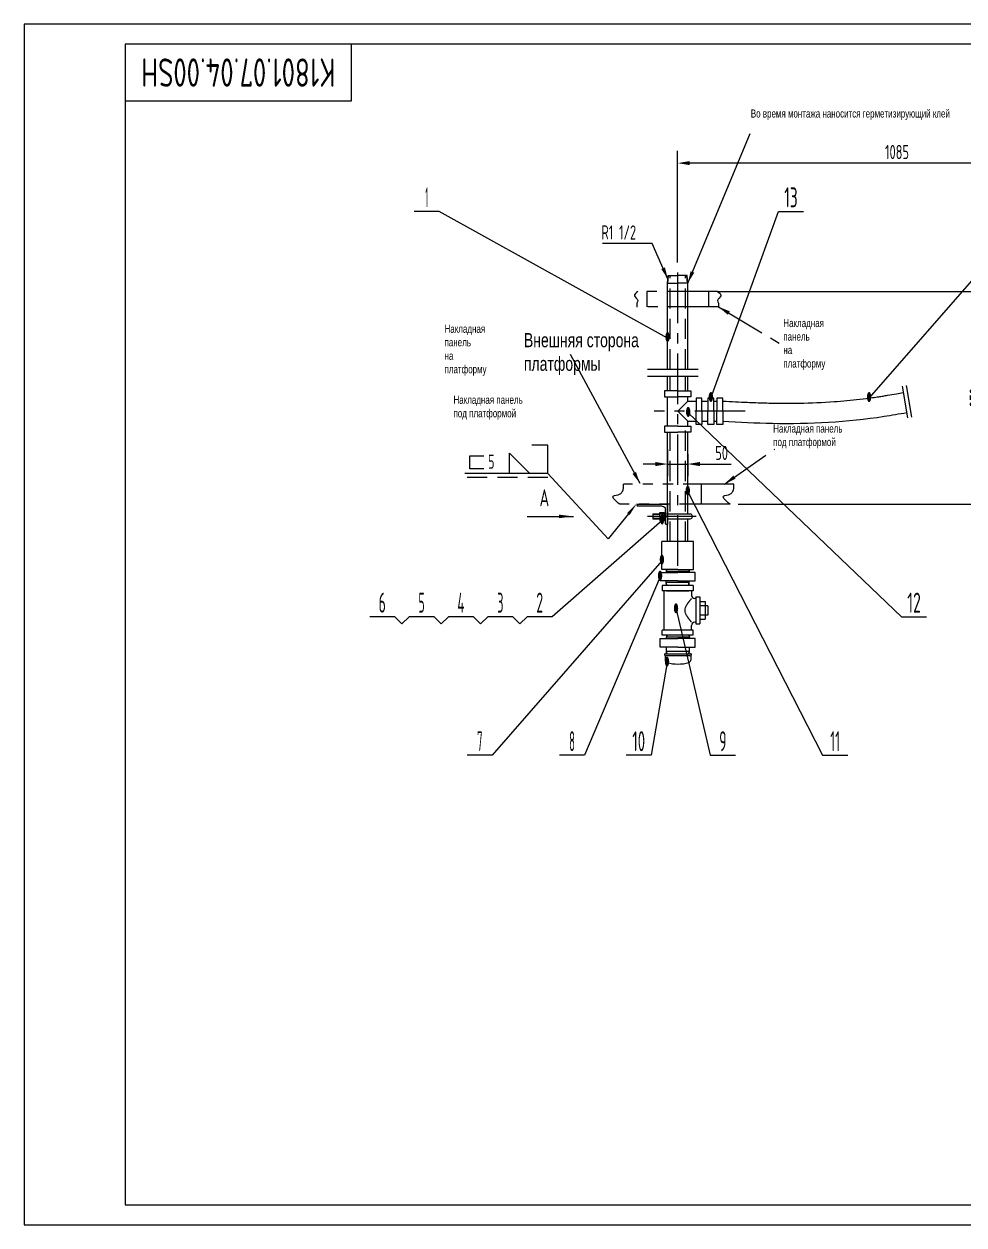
# Model space of a CAD drawing. Header units: millimetres. Extents: x 0 to 4200, y -114 to 2970.
# Drawn here: x 0 to 2325, y 0 to 2970 of the extents above; entities that cross this region are included whole.
import ezdxf
from ezdxf.enums import TextEntityAlignment as Align

# ---------------------------------------------------------------- set-up
doc = ezdxf.new("R2010")
doc.units = ezdxf.units.MM
doc.header["$LTSCALE"] = 100
for name, pattern in [('F', [0.75, 0.5, -0.25]), ('G', [2, 1.25, -0.25, 0.25, -0.25]), ('K', [2.5, 1.25, -0.25, 0.25, -0.25, 0.25, -0.25])]:
    doc.linetypes.add(name, pattern=pattern)
for name, color, linetype in [('01', 7, 'Continuous'), ('02', 1, 'Continuous'), ('04', 2, 'F'), ('05', 142, 'G'), ('07', 6, 'K'), ('08', 1, 'Continuous'), ('11', 3, 'Continuous'), ('13', 3, 'Continuous')]:
    doc.layers.add(name, color=color, linetype=linetype)
doc.styles.get("Standard").update_dxf_attribs({"font": 'isocp', "width": 0.707, "bigfont": 'intecad.shx'})
doc.dimstyles.new('INTE', dxfattribs={"dimscale": 10, "dimtxt": 3.5, "dimasz": 3, "dimexe": 3, "dimexo": 0, "dimgap": 1, "dimtad": 1, "dimdsep": 46, "dimtxsty": 'Standard', "dimcen": 0, "dimclrd": 1, "dimclre": 1, "dimclrt": 3, "dimaunit": 1, "dimadec": 0, "dimazin": 0, "dimtfac": 1, "dimtmove": 0, "dimatfit": 0, "dimfxl": 1, "dimarcsym": 0})

# ---------------------------------------------------------------- blocks, each defined once
blk = doc.blocks.new('*U41', base_point=(1052.3, 1782.3))
at = {"layer": '01'}
blk.add_lwpolyline([(736.3, 1905.4), (786.3, 1855.4), (736.3, 1855.4)], close=True, dxfattribs=at)
blk.add_lwpolyline([(673.3, 1866.9), (638.3, 1866.9), (638.3, 1898.9), (673.3, 1898.9)], dxfattribs=at)
at = {"layer": '02'}
blk.add_lwpolyline([(1030.3, 1755.1), (980.6, 1693.9), (831.3, 1855.4), (626.3, 1855.4)], dxfattribs=at)
blk.add_lwpolyline([(1052.3, 1782.3, 0, 8, 0), (1030.3, 1755.1, 8, 8, 0)], format="xyseb", dxfattribs=at)
at = {"layer": '04'}
blk.add_line((831.3, 1844.9), (626.3, 1844.9), dxfattribs=at)
at = {"layer": '13', "width": 0.707}
blk.add_text('5', height=35, dxfattribs=at).set_placement((683.3, 1866.9))
blk = doc.blocks.new('*D43')
at = {"layer": '08', "color": 1, "lineweight": -2}
for p, q in [((1591.5, 1917.4), (1591.5, 1851.8)), ((1641.5, 1906.2), (1641.5, 1851.8)), ((1561.5, 1881.8), (1531.5, 1881.8)), ((1591.5, 1881.8), (1641.5, 1881.8)), ((1671.5, 1881.8), (1748.8, 1881.8))]:
    blk.add_line(p, q, dxfattribs=at)
at = {"layer": '08', "color": 1}
for points in [[(1561.5, 1886.8), (1561.5, 1876.8), (1591.5, 1881.8)], [(1671.5, 1886.8), (1671.5, 1876.8), (1641.5, 1881.8)]]:
    blk.add_solid(points, dxfattribs=at)
at = {"layer": 'Defpoints', "color": 0}
for p in [(1591.5, 1917.4), (1641.5, 1906.2), (1641.5, 1881.8)]:
    blk.add_point(p, dxfattribs=at)
at = {"layer": '08', "color": 3, "insert": (1725.2, 1909.3), "char_height": 35, "attachment_point": 5}
blk.add_mtext('50', dxfattribs=at)
blk = doc.blocks.new('*D44')
at = {"layer": '08', "color": 1, "lineweight": -2}
for p, q in [((1715.3, 2308.6), (2413.4, 2308.6)), ((2383.4, 2278.6), (2383.4, 1812.3)), ((1765.9, 1782.3), (2413.4, 1782.3))]:
    blk.add_line(p, q, dxfattribs=at)
at = {"layer": '08', "color": 1}
for points in [[(2378.4, 2278.6), (2388.4, 2278.6), (2383.4, 2308.6)], [(2378.4, 1812.3), (2388.4, 1812.3), (2383.4, 1782.3)]]:
    blk.add_solid(points, dxfattribs=at)
at = {"layer": 'Defpoints', "color": 0}
for p in [(1715.3, 2308.6), (1765.9, 1782.3), (2383.4, 1782.3)]:
    blk.add_point(p, dxfattribs=at)
at = {"layer": '08', "color": 3, "insert": (2355.9, 2045.5), "char_height": 35, "attachment_point": 5, "rotation": 90}
blk.add_mtext('952', dxfattribs=at)
blk = doc.blocks.new('*U1')
at = {"layer": '01'}
for p, q in [((0, 75), (3.3, 75)), ((0, 75), (0, 0)), ((5, 13), (5, 73.3)), ((0, 0), (50, 0)), ((48.4, 5), (13, 5)), ((50, 0), (50, 3.3))]:
    blk.add_line(p, q, dxfattribs=at)
for centre, radius, start, end in [((3.3, 73.3), 1.65, 359.954, 90), ((13, 13), 8, 180, 270), ((48.4, 3.3), 1.65, 0, 89.9885)]:
    blk.add_arc(centre, radius, start, end, dxfattribs=at)
blk = doc.blocks.new('*U3')
at = {"layer": '01'}
for p, q in [((-10.8, 0), (-10.8, 10)), ((-10.8, 10), (0, 10)), ((-10.8, 6), (0, 6)), ((0, 10), (0, 0)), ((0, -10), (0, 0)), ((-10.8, 0), (-10.8, -10)), ((-10.8, -6), (0, -6)), ((-10.8, -10), (0, -10))]:
    blk.add_line(p, q, dxfattribs=at)
at = {"layer": '05'}
blk.add_line((-11.9, 0), (1.1, 0), dxfattribs=at)
blk = doc.blocks.new('*U2')
at = {"layer": '01'}
for p, q in [((-9.2, 3.1), (-9.2, 0)), ((0, 3.1), (-9.2, 3.1)), ((-9.2, 0), (0, 0)), ((0, 0), (-1.8, 3.1)), ((0, 3.1), (1.8, 0)), ((0, 3.1), (9.2, 3.1)), ((9.2, 0), (0, 0)), ((9.2, 3.1), (9.2, 0))]:
    blk.add_line(p, q, dxfattribs=at)
at = {"layer": '05'}
blk.add_line((0, 5.2), (0, -2.1), dxfattribs=at)
blk = doc.blocks.new('*D45')
at = {"layer": '08', "color": 1, "lineweight": -2}
for p, q in [((1616.5, 2380.5), (1616.5, 2656)), ((2701.5, 2380.5), (2701.5, 2656)), ((2671.5, 2626), (1646.5, 2626))]:
    blk.add_line(p, q, dxfattribs=at)
at = {"layer": '08', "color": 1}
for points in [[(1646.5, 2631), (1646.5, 2621), (1616.5, 2626)], [(2671.5, 2631), (2671.5, 2621), (2701.5, 2626)]]:
    blk.add_solid(points, dxfattribs=at)
at = {"layer": 'Defpoints', "color": 0}
for p in [(1616.5, 2626), (1616.5, 2380.5), (2701.5, 2380.5)]:
    blk.add_point(p, dxfattribs=at)
at = {"layer": '08', "color": 3, "insert": (2159, 2653.5), "char_height": 35, "attachment_point": 5}
blk.add_mtext('1085', dxfattribs=at)
blk = doc.blocks.new('*U58', base_point=(251.96, 168.31))
at = {"layer": '01'}
for p, q in [((251.96, 168.31), (251.96, 182.31)), ((195.96, 168.31), (251.96, 168.31))]:
    blk.add_line(p, q, dxfattribs=at)
blk = doc.blocks.new('*U59')
at = {"layer": '04'}
blk.add_blockref('*U58', (0, 0), dxfattribs=at)
blk = doc.blocks.new('*U60')
at = {"layer": '01'}
for points in [[(415, 292), (25, 292)], [(25, 292), (25, 5)], [(415, 5), (415, 292)], [(25, 5), (415, 5)]]:
    blk.add_lwpolyline(points, dxfattribs=at)
at = {"layer": '02'}
for points in [[(420, 297), (0, 297)], [(0, 297), (0, 0)], [(420, 0), (420, 297)], [(0, 0), (420, 0)]]:
    blk.add_lwpolyline(points, dxfattribs=at)

msp = doc.modelspace()

# ---------------------------------------------------------------- linework, layer by layer
for p, q in [((1588.357, 1620.899), (1588.227, 1616.739)), ((1588.227, 1616.739), (1644.867, 1616.739)), ((1644.737, 1620.899), (1644.867, 1616.739)), ((1654.947, 1581.352), (1578.147, 1581.352)), ((1578.147, 1581.352), (1578.147, 1568.552)), ((1588.227, 1589.672), (1644.867, 1589.672)), ((1588.487, 1581.352), (1588.227, 1589.672)), ((1644.607, 1581.352), (1644.867, 1589.672)), ((1654.947, 1581.352), (1654.947, 1568.552)), ((1654.947, 1568.552), (1578.147, 1568.552)), ((1581.987, 1568.552), (1581.987, 1471.272)), ((1588.887, 1568.552), (1644.207, 1568.552)), ((1651.107, 1568.552), (1651.107, 1557.032)), ((1661.347, 1549.352), (1658.787, 1549.352)), ((1661.347, 1553.192), (1661.347, 1486.632)), ((1661.347, 1553.192), (1671.587, 1553.192)), ((1671.587, 1553.192), (1671.587, 1486.632)), ((1671.587, 1541.672), (1684.387, 1541.672)), ((1684.387, 1531.432), (1671.587, 1531.432)), ((1684.387, 1541.672), (1684.387, 1498.152)), ((1690.787, 1531.432), (1684.387, 1531.432)), ((1690.787, 1531.432), (1690.787, 1508.392)), ((1661.347, 1490.472), (1658.787, 1490.472)), ((1661.347, 1486.632), (1671.587, 1486.632)), ((1684.387, 1508.392), (1671.587, 1508.392)), ((1671.587, 1498.152), (1684.387, 1498.152)), ((1690.787, 1508.392), (1684.387, 1508.392)), ((1654.947, 1471.272), (1578.147, 1471.272)), ((1578.147, 1458.472), (1578.147, 1471.272)), ((1654.947, 1458.472), (1578.147, 1458.472)), ((1588.965, 1458.472), (1588.805, 1453.352)), ((1645.285, 1458.472), (1645.445, 1453.352)), ((1651.107, 1471.272), (1651.107, 1482.792)), ((1654.947, 1458.472), (1654.947, 1471.272)), ((1645.445, 1453.352), (1588.805, 1453.352)), ((1588.805, 1450.217), (1588.805, 1453.352)), ((1588.805, 1417.969), (1588.805, 1429.27)), ((1645.445, 1450.217), (1645.445, 1453.352)), ((1645.445, 1417.969), (1645.445, 1429.27)), ((1585.445, 1407.474), (1585.445, 1396.992)), ((1585.765, 1412.849), (1648.485, 1412.849)), ((1587.424, 1407.937), (1647.004, 1407.937)), ((1645.445, 1417.969), (1588.805, 1417.969)), ((1588.965, 1412.849), (1588.805, 1417.969)), ((1645.285, 1412.849), (1645.445, 1417.969)), ((1648.805, 1407.474), (1648.805, 1396.992))]:
    msp.add_line(p, q)
for centre, radius, start, end in [((1658.787, 1557.032), 7.68, 180, 270), ((1658.787, 1482.792), 7.68, 90, 180), ((1585.765, 1410.609), 2.24, 90, 242.964308), ((1584.165, 1407.474), 1.28, 0, 62.964308), ((1591.845, 1396.992), 6.4, 180, 254.937745), ((1642.405, 1396.992), 6.4, 285.062255, 0), ((1648.485, 1410.609), 2.24, 297.035692, 90), ((1650.085, 1407.474), 1.28, 117.035692, 180), ((1617.125, 1490.929), 103.68, 254.937745, 285.062255)]:
    msp.add_arc(centre, radius, start, end)
at = {"layer": '01'}
for p, q in [((1591.724, 2329.252), (1593.235, 2348.252)), ((1593.235, 2348.252), (1616.547, 2348.252)), ((1639.86, 2348.252), (1616.547, 2348.252)), ((1641.37, 2329.252), (1639.86, 2348.252)), ((1591.547, 2329.252), (1616.547, 2329.252)), ((1591.547, 2116.085), (1591.547, 2329.252)), ((1641.547, 2329.252), (1616.547, 2329.252)), ((1641.547, 2116.085), (1641.547, 2329.252)), ((1591.547, 2062.566), (1591.547, 2099.348)), ((1641.547, 2062.566), (1641.547, 2099.348)), ((1616.547, 2062.566), (1583.956, 2062.566)), ((1583.956, 2062.566), (1583.956, 2048.136)), ((1616.547, 2062.566), (1649.138, 2062.566)), ((1649.138, 2062.566), (1649.138, 2048.136)), ((1583.956, 2048.136), (1616.547, 2048.136)), ((1591.547, 1975.272), (1591.547, 2048.136)), ((1649.138, 2048.136), (1616.547, 2048.136)), ((1641.547, 2037.499), (1616.547, 2012.499)), ((1641.547, 2037.499), (1641.547, 2048.136)), ((1641.547, 2037.499), (1641.547, 2048.136)), ((1641.547, 2037.499), (1662.031, 2037.499)), ((1662.031, 2045.09), (1662.031, 2012.499)), ((1676.462, 2045.09), (1662.031, 2045.09)), ((1676.462, 2012.499), (1676.462, 2045.09)), ((1676.462, 2037.499), (1691.363, 2037.499)), ((1691.363, 2045.09), (1691.363, 2012.499)), ((1705.794, 2045.09), (1691.363, 2045.09)), ((1705.794, 2012.499), (1705.794, 2045.09)), ((1705.794, 2037.499), (1713.538, 2037.499)), ((1727.969, 2045.09), (1713.538, 2045.09)), ((1713.538, 2045.09), (1713.538, 2012.499)), ((1727.969, 2012.499), (1727.969, 2045.09)), ((1616.547, 2012.499), (1641.547, 1987.499)), ((1662.031, 1979.908), (1662.031, 2012.499)), ((1676.462, 2012.499), (1676.462, 1979.908)), ((1691.363, 1979.908), (1691.363, 2012.499)), ((1705.794, 2012.499), (1705.794, 1979.908)), ((1713.538, 1979.908), (1713.538, 2012.499)), ((1727.969, 2012.499), (1727.969, 1979.908)), ((1616.547, 1975.272), (1583.956, 1975.272)), ((1583.956, 1975.272), (1583.956, 1960.842)), ((1583.956, 1960.842), (1616.547, 1960.842)), ((1591.547, 1689.861), (1591.547, 1960.842)), ((1616.547, 1975.272), (1649.138, 1975.272)), ((1649.138, 1960.842), (1616.547, 1960.842)), ((1641.547, 1975.272), (1641.547, 1987.499)), ((1641.547, 1975.272), (1641.547, 1987.499)), ((1641.547, 1987.499), (1662.031, 1987.499)), ((1641.547, 1758.29), (1641.547, 1960.842)), ((1649.138, 1975.272), (1649.138, 1960.842)), ((1676.462, 1979.908), (1662.031, 1979.908)), ((1676.462, 1987.499), (1691.363, 1987.499)), ((1705.794, 1979.908), (1691.363, 1979.908)), ((1705.794, 1987.499), (1713.538, 1987.499)), ((1727.969, 1979.908), (1713.538, 1979.908)), ((1295.544, 1928.547), (1255.495, 1928.547)), ((1295.544, 1858.741), (1295.544, 1928.547)), ((1641.547, 1689.861), (1641.547, 1746.29)), ((1655.541, 1689.861), (1577.554, 1689.861)), ((1577.554, 1620.899), (1577.554, 1689.861)), ((1655.541, 1620.899), (1655.541, 1689.861)), ((1573.068, 1613.679), (1616.547, 1613.679)), ((1573.068, 1592.732), (1573.068, 1613.679)), ((1616.547, 1620.899), (1577.554, 1620.899)), ((1588.227, 1616.739), (1588.227, 1613.679)), ((1616.547, 1620.899), (1655.541, 1620.899)), ((1660.026, 1613.679), (1616.547, 1613.679)), ((1644.867, 1616.739), (1644.867, 1613.679)), ((1660.026, 1592.732), (1660.026, 1613.679)), ((1616.547, 1592.732), (1573.068, 1592.732)), ((1588.227, 1589.672), (1588.227, 1592.732)), ((1616.547, 1592.732), (1660.026, 1592.732)), ((1644.867, 1589.672), (1644.867, 1592.732)), ((1573.068, 1429.27), (1573.068, 1450.217)), ((1573.068, 1450.217), (1616.547, 1450.217)), ((1616.547, 1429.27), (1573.068, 1429.27)), ((1660.026, 1450.217), (1616.547, 1450.217)), ((1616.547, 1429.27), (1660.026, 1429.27)), ((1660.026, 1429.27), (1660.026, 1450.217))]:
    msp.add_line(p, q, dxfattribs=at)
at = {"layer": '01', "color": 7, "linetype": 'Continuous'}
for p, q in [((1554.797, 1758.29), (1572.647, 1758.29)), ((1554.797, 1758.29), (1554.797, 1746.29)), ((1591.547, 1758.29), (1647.182, 1758.29)), ((1554.797, 1746.29), (1572.647, 1746.29)), ((1591.547, 1746.29), (1647.182, 1746.29))]:
    msp.add_line(p, q, dxfattribs=at)
msp.add_arc((1647.182, 1752.29), 6, 270, 90, dxfattribs=at)
at = {"layer": '01'}
msp.add_open_spline([(1727.969, 2037.433), (1750.104, 2036.428), (1769.551, 2035.429), (1803.124, 2033.953), (1817.301, 2033.408), (1838.62, 2032.789), (1845.802, 2032.615), (1860.144, 2032.352), (1867.315, 2032.262), (1888.825, 2032.121), (1903.161, 2032.198), (1946.131, 2032.97), (1974.726, 2034.207), (2013.875, 2036.998), (2024.529, 2037.871), (2056.43, 2040.833), (2077.618, 2043.269), (2103.702, 2046.89), (2108.698, 2047.612), (2117.308, 2048.907), (2120.92, 2049.465), (2128.173, 2050.616), (2131.811, 2051.207), (2142.761, 2053.018), (2150.109, 2054.278), (2163.077, 2056.535), (2168.675, 2057.52), (2174.305, 2058.511)], degree=3, knots=[0, 0, 0, 0, 58.79969366, 58.79969366, 102.10662522, 102.10662522, 124.1872565, 124.1872565, 146.26788778, 146.26788778, 190.42915034, 190.42915034, 278.75167546, 278.75167546, 311.84219955, 311.84219955, 378.02324771, 378.02324771, 393.72616225, 393.72616225, 405.11688947, 405.11688947, 416.50761669, 416.50761669, 439.28907113, 439.28907113, 456.43634455, 456.43634455, 456.43634455, 456.43634455], dxfattribs=at)
for points in [[(1727.969, 1987.499), (1850.734, 1982.517), (2127.073, 1999.826), (2182.971, 2009.267)], [(1651.107, 1490.472), (1650.152, 1491.599), (1649.186, 1492.753), (1648.206, 1493.939), (1647.211, 1495.161), (1646.202, 1496.423), (1645.174, 1497.734), (1644.128, 1499.103), (1643.06, 1500.541), (1641.967, 1502.066), (1640.847, 1503.701), (1639.695, 1505.484), (1638.507, 1507.48), (1637.276, 1509.813), (1635.993, 1512.807), (1634.649, 1519.912), (1635.993, 1527.016), (1637.276, 1530.01), (1638.507, 1532.343), (1639.695, 1534.339), (1640.847, 1536.123), (1641.967, 1537.758), (1643.06, 1539.282), (1644.128, 1540.72), (1645.174, 1542.089), (1646.202, 1543.4), (1647.211, 1544.663), (1648.206, 1545.884), (1649.186, 1547.07), (1650.152, 1548.225), (1651.107, 1549.352)]]:
    msp.add_spline(points, degree=3, dxfattribs=at)
at = {"layer": '02'}
for p, q in [((1026.97, 2506.681), (964.97, 2506.681)), ((1591.547, 2193.476), (1026.97, 2506.681)), ((1698.579, 2045.09), (1865.749, 2506.681)), ((1865.749, 2506.681), (1927.749, 2506.681)), ((2089.911, 2045.005), (2493.68, 2506.681)), ((1592.331, 2329.252), (1593.913, 2348.252)), ((1640.764, 2329.252), (1639.182, 2348.252)), ((1642.513, 2008.146), (2170.153, 1504.252)), ((1641.547, 1813.466), (1975.04, 1161.633)), ((1572.647, 1757.298), (1554.797, 1757.298)), ((1244.676, 1752.29), (1358.676, 1752.29)), ((1578.047, 1742.275), (1306.237, 1504.252)), ((1572.647, 1747.283), (1554.797, 1747.283)), ((1577.554, 1642.853), (1158.063, 1161.633)), ((1573.068, 1603.205), (1386.299, 1161.633)), ((1612.424, 1522.602), (1697.257, 1161.633)), ((916.816, 1504.252), (854.816, 1504.252)), ((934.494, 1486.574), (916.816, 1504.252)), ((952.171, 1504.252), (934.494, 1486.574)), ((1014.171, 1504.252), (952.171, 1504.252)), ((1031.849, 1486.574), (1014.171, 1504.252)), ((1049.527, 1504.252), (1031.849, 1486.574)), ((1111.527, 1504.252), (1049.527, 1504.252)), ((1129.204, 1486.574), (1111.527, 1504.252)), ((1146.882, 1504.252), (1129.204, 1486.574)), ((1208.882, 1504.252), (1146.882, 1504.252)), ((1226.56, 1486.574), (1208.882, 1504.252)), ((1244.237, 1504.252), (1226.56, 1486.574)), ((1306.237, 1504.252), (1244.237, 1504.252)), ((2170.153, 1504.252), (2232.153, 1504.252)), ((1590.182, 1390.811), (1551.193, 1161.633)), ((1158.063, 1161.633), (1096.063, 1161.633)), ((1386.299, 1161.633), (1324.299, 1161.633)), ((1551.193, 1161.633), (1489.193, 1161.633)), ((1697.257, 1161.633), (1759.257, 1161.633)), ((1975.04, 1161.633), (2037.04, 1161.633))]:
    msp.add_line(p, q, dxfattribs=at)
at = {"layer": '02', "color": 1, "linetype": 'Continuous'}
for p, q in [((1589.253, 1620.899), (1589.123, 1616.739)), ((1643.842, 1620.899), (1643.972, 1616.739)), ((1589.383, 1581.352), (1589.123, 1589.672)), ((1643.712, 1581.352), (1643.972, 1589.672)), ((1589.86, 1458.472), (1589.7, 1453.352)), ((1644.389, 1458.472), (1644.549, 1453.352)), ((1589.86, 1412.849), (1589.7, 1417.969)), ((1644.389, 1412.849), (1644.549, 1417.969))]:
    msp.add_line(p, q, dxfattribs=at)
at = {"layer": '02'}
msp.add_lwpolyline([(1322.676, 1752.29, 9, 0, 0), (1358.676, 1752.29, 0, 0, 0)], format="xyseb", dxfattribs=at)
for points in [[(1517.779, 2308.634), (1509.784, 2298.034), (1517.779, 2286.048), (1515.78, 2279.389), (1515.78, 2270.634)], [(1715.315, 2308.634), (1723.311, 2298.034), (1715.315, 2286.048), (1717.314, 2279.389), (1717.314, 2270.634)], [(1473.412, 1782.29), (1456.97, 1802.221), (1474.156, 1807.946), (1479.884, 1813.671), (1482.157, 1832.29)], [(1746.258, 1782.29), (1729.816, 1802.221), (1747.001, 1807.946), (1752.73, 1813.671), (1755.003, 1832.29)]]:
    msp.add_spline(points, degree=3, dxfattribs=at)
at = {"layer": '04', "color": 2, "linetype": 'F'}
for p, q in [((1597.547, 2116.085), (1597.547, 2348.252)), ((1635.547, 2116.085), (1635.547, 2348.252)), ((1597.547, 2062.566), (1597.547, 2099.348)), ((1635.547, 2062.566), (1635.547, 2099.348)), ((1597.547, 1689.861), (1597.547, 1960.842)), ((1635.547, 1689.861), (1635.547, 1975.272))]:
    msp.add_line(p, q, dxfattribs=at)
at = {"layer": '05', "color": 142, "linetype": 'G'}
for p, q in [((1616.547, 1630.103), (1616.547, 2380.485)), ((1783.684, 2012.499), (1558.55, 2012.499)), ((1675.797, 1782.29), (1675.797, 1832.29))]:
    msp.add_line(p, q, dxfattribs=at)
at = {"layer": '05'}
msp.add_line((1662.071, 1752.29), (1541.867, 1752.29), dxfattribs=at)
at = {"layer": '07', "color": 6, "linetype": 'K'}
for p, q in [((1715.315, 2308.634), (1517.779, 2308.634)), ((1540.547, 2308.634), (1540.547, 2270.634)), ((1692.547, 2308.634), (1692.547, 2270.634)), ((1717.314, 2270.634), (1515.78, 2270.634)), ((1755.003, 1832.29), (1482.157, 1832.29)), ((1746.258, 1782.29), (1473.412, 1782.29))]:
    msp.add_line(p, q, dxfattribs=at)
at = {"layer": '07'}
for p, q in [((1542.174, 2116.085), (1689.552, 2116.085)), ((1542.174, 2099.348), (1689.552, 2099.348)), ((2171.462, 2074.66), (2185.279, 1996.153)), ((2181.311, 2076.394), (2195.127, 1997.887))]:
    msp.add_line(p, q, dxfattribs=at)

# ---------------------------------------------------------------- block references
at = {"layer": '01'}
msp.add_blockref('*U41', (1516.547, 1785.64), dxfattribs=at)
at = {"layer": '05', "xscale": -1}
for name, p, rotation in [('*U1', (1591.547, 1782.29), 90), ('*U3', (1583.447, 1752.29), 180), ('*U2', (1586.547, 1752.29), 90)]:
    msp.add_blockref(name, p, dxfattribs=dict(at, rotation=rotation))
at = {"layer": '07', "xscale": 10, "yscale": 10, "zscale": 10}
msp.add_blockref('*U60', (0, 0), dxfattribs=at)
at = {"layer": '07', "xscale": 10, "yscale": 10}
msp.add_blockref('*U59', (810, 2780), dxfattribs=at)

# ---------------------------------------------------------------- texts
at = {"layer": '01', "color": 3, "insert": (1513.787, 2437.064), "char_height": 35, "attachment_point": 9}
msp.add_mtext('R1 1/2', dxfattribs=at)
at = {"layer": '02', "width": 0.605172}
for p, p2 in [((1585.547, 2183.476), (1597.547, 2183.476)), ((1692.579, 2035.09), (1704.579, 2035.09)), ((2083.911, 2035.005), (2095.911, 2035.005)), ((1636.513, 1998.146), (1648.513, 1998.146)), ((1635.547, 1803.466), (1647.547, 1803.466)), ((1572.047, 1732.275), (1584.047, 1732.275)), ((1571.554, 1632.853), (1583.554, 1632.853)), ((1567.068, 1593.205), (1579.068, 1593.205)), ((1606.424, 1512.602), (1618.424, 1512.602)), ((1584.182, 1380.811), (1596.182, 1380.811))]:
    msp.add_text('●', height=20, dxfattribs=at).set_placement(p, p2, align=Align.FIT)
at = {"layer": '07', "attachment_point": 1}
for s, insert, char_height in [('{\\fArial|b0|i0|c204|p34;\\C3;Во время монтажа наносится герметизирующий клей}', (1797.424, 2758.67), 20), ('{\\fArial|b0|i0|c204|p34;\\C3;Внешняя сторона\\Pплатформы}', (1236.326, 2205.693), 35), ('{\\fArial|b0|i0|c204|p34;\\C3;Накладная панель\\Pпод платформой}', (1062.074, 2050.773), 20), ('{\\fArial|b0|i0|c204|p34;\\C3;Накладная панель\\Pпод платформой}', (1852.703, 1979.657), 20)]:
    msp.add_mtext(s, dxfattribs=dict(at, insert=insert, char_height=char_height))
at = {"layer": '07', "char_height": 20, "width": 1.4767, "attachment_point": 1}
for insert in [(1877.796, 2240.513), (1039.924, 2226.349)]:
    msp.add_mtext('{\\fArial|b0|i0|c204|p34;\\C3;Накладная панель\\Pна платформу}', dxfattribs=dict(at, insert=insert))
at = {"layer": '11', "width": 0.696239}
msp.add_text('K1801.07.04.00SH', height=70, rotation=180, dxfattribs=at).set_placement((770.15, 2885), (289.85, 2885), align=Align.FIT)
at = {"layer": '11'}
for s, height, width, p, p2 in [('1', 49.497, 0.404, (992.47, 2516.681), (999.469, 2516.681)), ('13', 49.4975, 0.609833, (1880.277, 2516.681), (1913.222, 2516.681)), ('6', 49.497, 0.600695, (876.902, 1514.252), (894.73, 1514.252)), ('5', 49.497, 0.527686, (975.448, 1514.252), (990.895, 1514.252)), ('4', 49.497, 0.543846, (1071.778, 1514.252), (1089.275, 1514.252)), ('3', 49.497, 0.527686, (1170.158, 1514.252), (1185.606, 1514.252)), ('2', 49.497, 0.562593, (1266.743, 1514.252), (1283.732, 1514.252)), ('12', 49.4975, 0.611465, (2184.354, 1514.252), (2217.951, 1514.252)), ('7', 49.497, 0.514182, (1120.064, 1171.633), (1134.062, 1171.633)), ('8', 49.497, 0.514182, (1348.3, 1171.633), (1362.298, 1171.633)), ('10', 49.4975, 0.606076, (1504.432, 1171.633), (1535.954, 1171.633)), ('9', 49.497, 0.579528, (1719.342, 1171.633), (1737.173, 1171.633)), ('11', 49.4975, 0.582235, (1993.791, 1171.633), (2018.288, 1171.633))]:
    msp.add_text(s, height=height, dxfattribs=dict(at, width=width)).set_placement(p, p2, align=Align.FIT)
at = {"layer": '11', "width": 0.707}
msp.add_text('A', height=42, dxfattribs=at).set_placement((1274.899, 1764.781), align=Align.BOTTOM_LEFT)

# ---------------------------------------------------------------- dimensions: what is measured, and where the dimension line sits
at = {"layer": '08'}
dim = msp.add_linear_dim(base=(1616.547, 2626.046), p1=(2701.547, 2380.485), p2=(1616.547, 2380.485), dimstyle='INTE', dxfattribs=at)
dim.commit()
dim.dimension.update_dxf_attribs({"geometry": '*D45', "text_midpoint": (2159.047, 2653.546)})
dim = msp.add_linear_dim(base=(2383.367, 1782.29), p1=(1715.315, 2308.634), p2=(1765.876, 1782.29), angle=90, text='952', dimstyle='INTE', dxfattribs=at)
dim.commit()
dim.dimension.update_dxf_attribs({"geometry": '*D44', "text_midpoint": (2355.855, 2045.462)})
dim = msp.add_linear_dim(base=(1641.547, 1881.824), p1=(1591.547, 1917.389), p2=(1641.547, 1906.165), angle=180, dimstyle='INTE', dxfattribs=at)
dim.commit()
dim.dimension.update_dxf_attribs({"geometry": '*D43', "text_midpoint": (1725.167, 1909.324)})

# ---------------------------------------------------------------- leaders
at = {"layer": '01'}
for points in [[(1641.547, 2329.252), (1795.485, 2699.195)], [(1523.359, 1833.532), (1351.63, 2152.872)]]:
    msp.add_leader(points, dimstyle='INTE', dxfattribs=at)
at = {"layer": '01', "annotation_type": 0, "has_hookline": 1, "hookline_direction": 1, "text_width": 83.145}
msp.add_leader([(1592.48, 2338.752), (1553.787, 2427.064), (1523.787, 2427.064)], dimstyle='INTE', dxfattribs=at)
at = {"layer": '07'}
for points in [[(1717.314, 2270.634), (1868.819, 2180.029)], [(1732.31, 1832.29), (1856.494, 1918.954)]]:
    msp.add_leader(points, dimstyle='INTE', dxfattribs=at)

doc.saveas('drawing.dxf')
